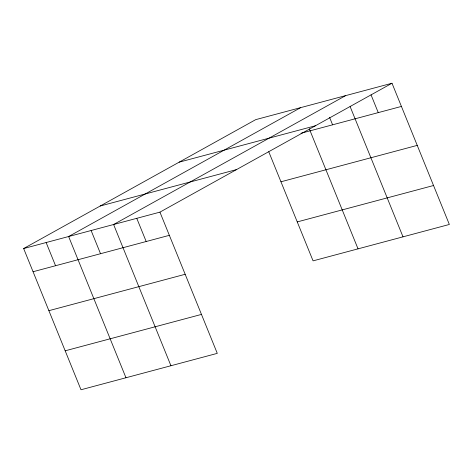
<?xml version="1.0" encoding="UTF-8"?>
<svg xmlns="http://www.w3.org/2000/svg" width="473" height="473" viewBox="0 0 473 473"><rect width="100%" height="100%" fill="white"/><g stroke="black" fill="none" stroke-linecap="round" stroke-linejoin="round"><path stroke-width="0.71" d="M23.65 248.538L159.933 212.135L217.284 353.361L80.995 389.764L23.65 248.538L255.716 119.639L392.005 83.236L449.35 224.462L313.067 260.865L268.747 151.715M300.692 107.625L68.626 236.524L125.972 377.756M345.668 95.611L113.597 224.509L170.942 365.741M159.933 212.135L392.005 83.236M179.137 162.174L315.42 125.771M300.976 133.262L401.423 106.425M100.235 206.003L236.518 169.594M280.956 181.786L417.239 145.377M33.069 271.733L169.352 235.329M297.251 221.914L433.534 185.511M48.885 310.684L185.168 274.281M65.179 350.812L201.463 314.409M371.051 94.878L378.252 112.615M350.097 106.526L403.014 236.843M329.551 117.31L332.596 124.813M309.277 128.774L358.037 248.851M136.768 218.319L146.187 241.514M91.112 230.517L100.53 253.711M46.135 242.531L55.554 265.725"/></g></svg>
